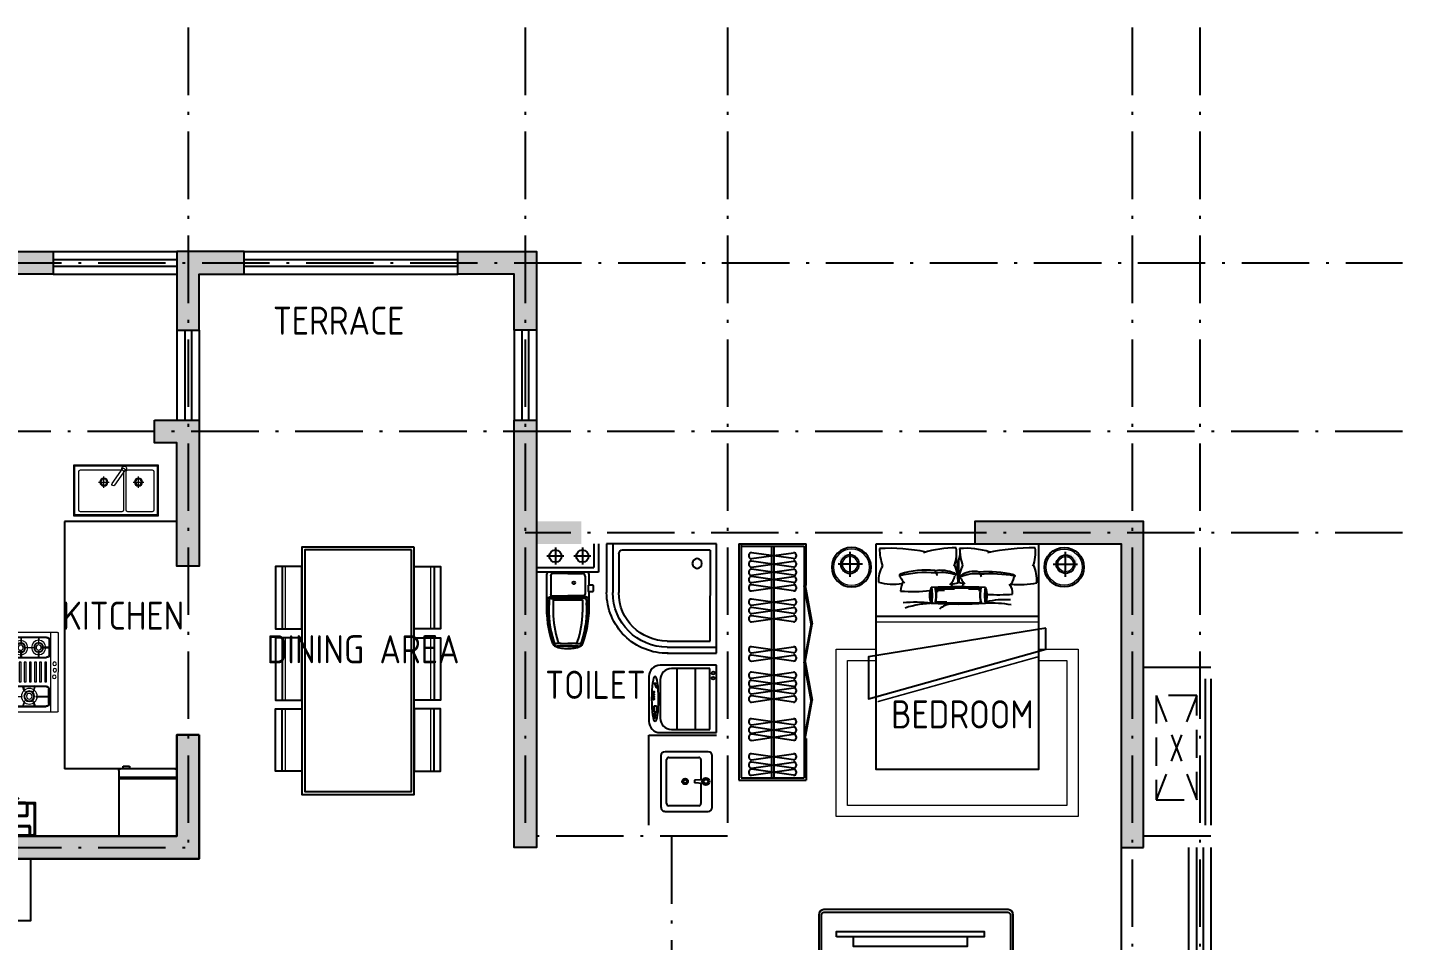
# Model space of a CAD drawing. Extents: x 94328 to 153134, y 57446 to 99026.
# Drawn here: x 123677 to 135909, y 81599 to 89719 of the extents above; entities that cross this region are included whole.
import ezdxf

# ---------------------------------------------------------------- set-up
doc = ezdxf.new("R2010")
doc.units = 0
doc.header["$LTSCALE"] = 1000
doc.header["$MEASUREMENT"] = 0
for name, pattern in [('ACAD_ISO04W100', [30.5, 24, -3, 0.5, -3]), ('ACAD_ISO10W100', [18.5, 12, -3, 0.5, -3]), ('CONTINOUS', [0]), ('DASH', [0.35, 0.25, -0.1]), ('HIDDEN', [0.375, 0.25, -0.125])]:
    doc.linetypes.add(name, pattern=pattern)
doc.layers.get('0').update_dxf_attribs({"linetype": 'CONTINUOUS'})
for name, color, linetype in [('4-LINE', 7, 'CONTINUOUS'), ('DOTE', 1, 'ACAD_ISO04W100'), ('PUB_TEXT', 7, 'CONTINUOUS'), ('WALL', 255, 'CONTINUOUS'), ('WINDOW', 85, 'CONTINUOUS'), ('剪力墙', 8, 'CONTINOUS'), ('家具', 44, 'CONTINUOUS'), ('栏杆', 42, 'CONTINUOUS'), ('铺地', 251, 'CONTINUOUS')]:
    doc.layers.add(name, color=color, linetype=linetype)
for name, color, linetype, lineweight in [('洁具', 8, 'CONTINUOUS', 9), ('移动家具', 41, 'CONTINUOUS', 9), ('配景图块－家具立面', 252, 'CONTINUOUS', 9), ('陈设', 31, 'CONTINUOUS', 5)]:
    doc.layers.add(name, color=color, linetype=linetype, lineweight=lineweight)
doc.styles.get("Standard").update_dxf_attribs({"font": 'GBENOR', "bigfont": 'GBCBIG'})

# ---------------------------------------------------------------- blocks, each defined once
blk = doc.blocks.new('$PLAN$00000400')
at = {"layer": '家具'}
for p, q in [((-517, 0), (0, 0)), ((-517, -584), (-517, 0)), ((0, 0), (0, -584)), ((-17, -600), (-500, -600)), ((-477, -600), (-477, -623)), ((-422, -623), (-422, -600)), ((-477, -623), (-422, -623))]:
    blk.add_line(p, q, dxfattribs=at)
at = {"layer": '家具', "color": 8}
for p, q in [((0, -511), (-517, -511)), ((0, -523), (-517, -523))]:
    blk.add_line(p, q, dxfattribs=at)
at = {"layer": '家具'}
for centre, start, end in [((-500, -584), 180, 270), ((-17, -584), 270, 0)]:
    blk.add_arc(centre, 16.7, start, end, dxfattribs=at)
blk = doc.blocks.new('A$C0BF24131')
at = {"layer": '家具', "color": 8}
for p, q in [((58, 2027, 0), (58, 1472, 0)), ((1409, 2027, 0), (1409, 1472, 0)), ((58, 1394, 0), (58, 839, 0)), ((1409, 1394, 0), (1409, 839, 0)), ((58, 206, 0), (58, 761, 0)), ((1409, 206, 0), (1409, 761, 0))]:
    blk.add_line(p, q, dxfattribs=at)
at = {"layer": '家具', "elevation": 0, "flags": 128}
blk.add_lwpolyline([(234, 2200), (1234, 2200), (1234, 0), (234, 0), (234, 2200)], dxfattribs=at)
blk.add_lwpolyline([(259, 2175), (1208, 2175), (1208, 25), (259, 25)], close=True, dxfattribs=at)
at = {"layer": '家具'}
for points in [[(234, 2027), (0, 2027), (0, 1472), (234, 1472)], [(1234, 2027), (1467, 2027), (1467, 1472), (1234, 1472)], [(234, 1394), (0, 1394), (0, 839), (234, 839)], [(1234, 1394), (1467, 1394), (1467, 839), (1234, 839)], [(234, 206), (0, 206), (0, 761), (234, 761)], [(1234, 206), (1467, 206), (1467, 761), (1234, 761)]]:
    blk.add_lwpolyline(points, close=True, dxfattribs=at)
at = {"layer": '家具', "color": 8, "const_width": 11.7, "elevation": 0}
for points in [[(88, 2027), (88, 1472)], [(1380, 2027), (1380, 1472)], [(88, 1394), (88, 839)], [(1380, 1394), (1380, 839)], [(88, 206), (88, 761)], [(1380, 206), (1380, 761)]]:
    blk.add_lwpolyline(points, dxfattribs=at)
blk = doc.blocks.new('sdfsdf')
at = {"layer": '移动家具'}
for p, q in [((16786, -29787), (16786, -29337)), ((16786, -29337), (17543, -29337)), ((17543, -29337), (17543, -29787)), ((17543, -29787), (16786, -29787))]:
    blk.add_line(p, q, dxfattribs=at)
at = {"layer": '移动家具', "color": 251}
for p, q in [((16796, -29777), (16796, -29347)), ((16796, -29347), (17533, -29347)), ((17533, -29347), (17533, -29777)), ((16827, -29394), (16827, -29737)), ((17059, -29379), (16842, -29379)), ((16964, -29539), (16964, -29439)), ((17074, -29737), (17074, -29394)), ((17101, -29361), (17080, -29376)), ((17080, -29376), (17176, -29514)), ((17097, -29394), (17097, -29737)), ((17198, -29499), (17101, -29361)), ((17481, -29379), (17112, -29379)), ((17272, -29539), (17272, -29439)), ((17496, -29737), (17496, -29394)), ((17012, -29488), (16916, -29488)), ((17321, -29488), (17225, -29488)), ((17533, -29777), (16796, -29777)), ((16842, -29752), (17059, -29752)), ((17112, -29752), (17481, -29752))]:
    blk.add_line(p, q, dxfattribs=at)
for centre, radius in [((16964, -29488), 36.1), ((16964, -29488), 27.1), ((17272, -29488), 36.1), ((17272, -29488), 27.1)]:
    blk.add_circle(centre, radius, dxfattribs=at)
for centre, radius, start, end in [((17091, -29368), 21.7, 342.6068, 267.3353), ((16842, -29394), 15, 90, 180), ((17059, -29394), 15, 0, 90), ((17112, -29394), 15, 90, 180), ((17481, -29394), 15, 0, 90), ((17187, -29507), 13.3, 214.971, 34.971), ((16842, -29737), 15, 180, 270), ((17059, -29737), 15, 270, 0), ((17112, -29737), 15, 180, 270), ((17481, -29737), 15, 270, 0)]:
    blk.add_arc(centre, radius, start, end, dxfattribs=at)
blk = doc.blocks.new('A$C1BE601A8')
at = {"layer": '移动家具'}
blk.add_blockref('sdfsdf', (-16786, 29787), dxfattribs=at)
blk = doc.blocks.new('ddfdf')
at = {"layer": '移动家具'}
for p, q in [((15801, -30110), (15801, -30822)), ((16261, -30111), (15801, -30110)), ((16271, -30121), (16271, -30812)), ((15801, -30822), (16261, -30822))]:
    blk.add_line(p, q, dxfattribs=at)
at = {"layer": '移动家具', "color": 251}
for p, q in [((15826, -30314), (15826, -30189)), ((15834, -30314), (15834, -30189)), ((15856, -30159), (16163, -30159)), ((15856, -30167), (16163, -30167)), ((15952, -30159), (15957, -30157)), ((15968, -30208), (15952, -30159)), ((15957, -30157), (15973, -30206)), ((15973, -30206), (15968, -30208)), ((16062, -30157), (16046, -30206)), ((16046, -30206), (16051, -30208)), ((16051, -30208), (16067, -30159)), ((16067, -30159), (16062, -30157)), ((16185, -30189), (16185, -30315)), ((16193, -30189), (16193, -30315)), ((16201, -30822), (16202, -30111)), ((15829, -30248), (15829, -30252)), ((15947, -30248), (15829, -30248)), ((15829, -30252), (15947, -30252)), ((16163, -30337), (15856, -30336)), ((15947, -30252), (15947, -30248)), ((15968, -30295), (15952, -30344)), ((15957, -30346), (15973, -30297)), ((15973, -30297), (15968, -30295)), ((16046, -30297), (16051, -30295)), ((16062, -30346), (16046, -30297)), ((16051, -30295), (16067, -30344)), ((16072, -30252), (16072, -30248)), ((16072, -30248), (16190, -30248)), ((16190, -30253), (16072, -30252)), ((16190, -30248), (16190, -30253)), ((15832, -30556), (15832, -30379)), ((15832, -30379), (15849, -30379)), ((15849, -30379), (15849, -30556)), ((16163, -30345), (15856, -30344)), ((15878, -30556), (15878, -30380)), ((15878, -30380), (15894, -30380)), ((15894, -30380), (15894, -30556)), ((15923, -30556), (15923, -30380)), ((15923, -30380), (15940, -30380)), ((15940, -30380), (15940, -30556)), ((15952, -30344), (15957, -30346)), ((15968, -30556), (15968, -30380)), ((15968, -30380), (15985, -30380)), ((15985, -30380), (15985, -30556)), ((16014, -30556), (16014, -30380)), ((16014, -30380), (16030, -30380)), ((16030, -30380), (16030, -30556)), ((16059, -30556), (16059, -30380)), ((16059, -30380), (16076, -30380)), ((16067, -30344), (16062, -30346)), ((16076, -30380), (16076, -30556)), ((16104, -30556), (16104, -30380)), ((16104, -30380), (16121, -30380)), ((16121, -30380), (16121, -30556)), ((16150, -30556), (16150, -30380)), ((16150, -30380), (16166, -30380)), ((16166, -30380), (16166, -30556)), ((15849, -30556), (15832, -30556)), ((15894, -30556), (15878, -30556)), ((15940, -30556), (15923, -30556)), ((15985, -30556), (15968, -30556)), ((16030, -30556), (16014, -30556)), ((16076, -30556), (16059, -30556)), ((16121, -30556), (16104, -30556)), ((16166, -30556), (16150, -30556)), ((15829, -30682), (15829, -30686)), ((15904, -30682), (15829, -30682)), ((15829, -30686), (15904, -30686)), ((15831, -30750), (15831, -30624)), ((15839, -30750), (15839, -30624)), ((15861, -30594), (16167, -30595)), ((15861, -30602), (16167, -30603)), ((15904, -30686), (15904, -30682)), ((15937, -30595), (15937, -30654)), ((15942, -30595), (15937, -30595)), ((15937, -30654), (15942, -30654)), ((15942, -30654), (15942, -30595)), ((15968, -30684), (15968, -30688)), ((16063, -30684), (15968, -30684)), ((15968, -30688), (16063, -30688)), ((16063, -30688), (16063, -30684)), ((16095, -30595), (16095, -30654)), ((16099, -30595), (16095, -30595)), ((16095, -30654), (16099, -30654)), ((16099, -30654), (16099, -30595)), ((16126, -30690), (16126, -30685)), ((16126, -30685), (16199, -30685)), ((16199, -30690), (16126, -30690)), ((16189, -30625), (16189, -30750)), ((16197, -30625), (16197, -30750)), ((16199, -30685), (16199, -30690)), ((16167, -30772), (15861, -30772)), ((16167, -30780), (15861, -30780)), ((15937, -30780), (15937, -30720)), ((15937, -30720), (15942, -30720)), ((15942, -30780), (15937, -30780)), ((15942, -30720), (15942, -30780)), ((16095, -30780), (16095, -30720)), ((16095, -30720), (16099, -30720)), ((16099, -30780), (16095, -30780)), ((16099, -30720), (16099, -30780))]:
    blk.add_line(p, q, dxfattribs=at)
for centre, radius in [((16013, -30253), 70.1), ((16013, -30253), 47.3), ((16013, -30253), 41.8), ((16013, -30253), 25.3), ((16235, -30426), 16.2), ((16238, -30542), 16.2), ((16240, -30485), 16.2), ((15936, -30685), 63.7), ((15936, -30685), 43), ((15936, -30685), 38), ((15936, -30685), 23), ((16096, -30687), 63.7), ((16096, -30687), 43), ((16096, -30687), 38), ((16096, -30687), 23)]:
    blk.add_circle(centre, radius, dxfattribs=at)
for centre, radius, start, end in [((15856, -30189), 30, 89.961, 179.961), ((15856, -30189), 22, 89.961, 179.961), ((16163, -30189), 30, 359.961, 89.961), ((16163, -30189), 22, 359.961, 89.961), ((15856, -30314), 30, 179.961, 269.961), ((15856, -30314), 22, 179.961, 269.961), ((16163, -30315), 30, 269.961, 359.961), ((16163, -30315), 22, 269.961, 359.961), ((15861, -30624), 30, 89.961, 179.961), ((15861, -30624), 22, 89.961, 179.961), ((16167, -30625), 30, 359.961, 89.961), ((16167, -30625), 22, 359.961, 89.961), ((15861, -30750), 30, 179.961, 269.961), ((15861, -30750), 22, 179.961, 269.961), ((16167, -30750), 30, 269.961, 359.961), ((16167, -30750), 22, 269.961, 359.961)]:
    blk.add_arc(centre, radius, start, end, dxfattribs=at)
at = {"layer": '移动家具'}
for centre, start, end in [((16261, -30121), 0, 89.961), ((16261, -30812), 269.961, 0)]:
    blk.add_arc(centre, 10, start, end, dxfattribs=at)
blk = doc.blocks.new('dfdsf')
at = {"layer": '家具'}
for p, q in [((-6119, -27345), (-6119, -27726)), ((-5626, -27307), (-6081, -27307)), ((-5588, -27726), (-5588, -27345)), ((-6081, -27765), (-5626, -27765))]:
    blk.add_line(p, q, dxfattribs=at)
at = {"layer": '家具', "color": 8}
for p, q in [((-5872, -27364), (-5886, -27364)), ((-5867, -27351), (-5876, -27341)), ((-5867, -27377), (-5876, -27387)), ((-5870, -27392), (-5866, -27466)), ((-5854, -27345), (-5854, -27332)), ((-5854, -27383), (-5854, -27396)), ((-5837, -27392), (-5841, -27466)), ((-5831, -27341), (-5840, -27350)), ((-5831, -27387), (-5840, -27377)), ((-5835, -27364), (-5821, -27364)), ((-6068, -27695), (-6068, -27428)), ((-6049, -27409), (-5869, -27409)), ((-5866, -27466), (-5841, -27466)), ((-5838, -27409), (-5658, -27409)), ((-5639, -27428), (-5639, -27695)), ((-5658, -27714), (-6049, -27714))]:
    blk.add_line(p, q, dxfattribs=at)
for centre, radius in [((-5854, -27364), 32.3), ((-5854, -27364), 18.8), ((-5855, -27549), 25.4), ((-5855, -27549), 16)]:
    blk.add_circle(centre, radius, dxfattribs=at)
at = {"layer": '家具'}
for centre, start, end in [((-6081, -27345), 90, 180), ((-5626, -27345), 0, 90), ((-6081, -27726), 180, 270), ((-5626, -27726), 270, 0)]:
    blk.add_arc(centre, 38.1, start, end, dxfattribs=at)
at = {"layer": '家具', "color": 8}
for centre, start, end in [((-6049, -27428), 90, 180), ((-5658, -27428), 0, 90), ((-6049, -27695), 180, 270), ((-5658, -27695), 270, 0)]:
    blk.add_arc(centre, 19.1, start, end, dxfattribs=at)
blk = doc.blocks.new('PWII24')
blk.add_hatch(color=256).paths.add_polyline_path([(146, -39), (170, -15), (194, -39)])
for p, q in [((10, 20), (10, 280)), ((20, 290), (320, 290)), ((45, 214), (45, 290)), ((55, 224), (55, 290)), ((285, 224), (285, 290)), ((295, 214), (295, 290)), ((330, 280), (330, 20)), ((285, 204), (55, 204)), ((275, 214), (65, 214)), ((10, 20), (10, 35)), ((65, 111), (65, 10)), ((265, 121), (75, 121)), ((75, 101), (75, 10)), ((255, 111), (85, 111)), ((85, 10), (85, 0)), ((255, 10), (255, 0)), ((320, 10), (255, 10)), ((265, 101), (265, 10)), ((275, 111), (275, 10))]:
    blk.add_line(p, q)
at = {"linetype": 'DASH'}
for p, q in [((0, 0), (0, 35)), ((85, 0), (255, 0))]:
    blk.add_line(p, q, dxfattribs=at)
for points in [[(0, 0), (0, 300), (340, 300), (340, 0)], [(85, 0), (0, 0), (0, 35)], [(85, 10), (20, 10)], [(340, 0), (255, 0)]]:
    blk.add_lwpolyline(points)
blk.add_lwpolyline([(255, 10), (85, 10)], dxfattribs=at)
blk.add_lwpolyline([(146, -39), (170, -15), (194, -39)], close=True)
for centre, start, end in [((20, 280), 90, 180), ((320, 280), 0, 90), ((55, 214), 180, 270), ((65, 224), 180, 270), ((275, 224), 270, 0), ((285, 214), 270, 0), ((20, 20), 180, 270), ((75, 111), 90, 180), ((85, 101), 90, 180), ((255, 101), 360, 90), ((265, 111), 360, 90), ((320, 20), 270, 0)]:
    blk.add_arc(centre, 10, start, end)
blk = doc.blocks.new('bed-03')
at = {"layer": '家具'}
h = blk.add_hatch(dxfattribs=at)
h.set_pattern_fill('DOTS', color=8, scale=157.35808, style=0)
h.set_pattern_definition([(360, (4699.224, 22464.162), (4.91744, 9.83488), [0, -9.83488])])
h.paths.add_polyline_path([(193, 1512, -0.023158), (198, 1538, 0.017447), (-183, 1538, -0.030336), (-177, 1500, -0.109684)])
h.paths.add_polyline_path([(-178, 1428, -0.021039), (-183, 1402, 0.024893), (201, 1402, -0.013485), (197, 1417, -0.065247)])
at = {"layer": '家具', "linetype": 'Continuous'}
blk.add_line((-686, 1295), (686, 1295), dxfattribs=at)
for points in [[(-686, 1905), (686, 1905), (686, 0), (-686, 0)], [(749, 1194), (-749, 952), (-749, 597), (749, 1016)]]:
    blk.add_lwpolyline(points, close=True, dxfattribs=at)
at = {"layer": '家具', "linetype": 'Continuous', "const_width": 12.7}
for points in [[(-686, 1245), (686, 1245)], [(686, 952), (-673, 572)]]:
    blk.add_lwpolyline(points, dxfattribs=at)
at = {"layer": '家具'}
for centre, radius, start, end in [((-578, 291), 1577, 78.5156, 92.9188), ((-128, 1882), 530, 181.6825, 197.8912), ((-20, 992), 879, 89.2675, 107.4919), ((-519, 1679), 523, 21.5018, 21.5201), ((-291, 1827), 286, 337.2889, 8.8361), ((72, 1197), 671, 72.3651, 94.4568), ((550, 1882), 530, 181.6825, 197.8912), ((642, 21), 1850, 89.478, 102.0362), ((376, 1827), 286, 337.2889, 8.8361), ((-519, 1679), 523, 356.0004, 12.1973), ((389, 1722), 379, 164.5703, 191.4452), ((-433, 1598), 233, 148.8581, 184.0582), ((-261, 727), 936, 85.1839, 104.0659), ((-269, 1008), 676, 83.2076, 108.3828), ((-145, 1376), 306, 66.5683, 98.3603), ((-213, 1659), 31.4, 2.7829, 33.2561), ((-131, 1271), 392, 72.5524, 97.4008), ((-193, 1640), 22.8, 354.4356, 61.5699), ((-128, 1649), 108, 307.6078, 352.448), ((-317, 1592), 324, 357.369, 24.7777), ((245, 1598), 233, 148.8581, 184.0582), ((148, 1363), 289, 81.3722, 115.4497), ((142, 1474), 198, 77.5527, 124.2605), ((262, 741), 929, 76.6167, 94.8117), ((160, 1647), 31.4, 2.7829, 33.2561), ((280, 459), 1193, 80.0193, 94.2479), ((181, 1629), 22.8, 354.4356, 61.5699), ((350, 1592), 324, 357.369, 24.7777), ((-535, 2096), 531, 255.7481, 277.4284), ((-286, 1732), 223, 209.7436, 223.8649), ((-210, 1488), 269, 157.3548, 175.9945), ((-382, 2845), 1342, 265.8786, 276.547), ((-81, 1470), 154, 154.4631, 205.5422), ((10, -3914), 5456, 87.5887, 92.4113), ((-614, 1470), 400, 350.4535, 9.5517), ((-493, 1470), 318, 347.5472, 12.5216), ((-202, 1492), 170, 16.7376, 28.0911), ((-134, 2173), 612, 277.9195, 283.3198), ((143, 2096), 531, 255.7481, 259.991), ((226, 1721), 223, 209.7436, 223.8649), ((302, 1477), 269, 157.3548, 166.0422), ((476, 1476), 285, 167.2311, 195.1765), ((686, 1470), 451, 171.5378, 188.423), ((92, 1470), 162, 335.8355, 24.1253), ((373, 1638), 108, 307.6078, 352.448), ((298, 1481), 170, 359.9316, 28.0911), ((533, 2173), 612, 262.5954, 283.3198), ((-357, 205), 1207, 83.4434, 94.8204), ((-172, 491), 913, 91.596, 107.1373), ((10, 5250), 3853, 266.5849, 273.4151), ((-29, 1207), 192, 95.5759, 129.5349), ((283, 412), 993, 79.9799, 92.5011), ((395, 834), 600, 84.8223, 104.6438), ((341, 3294), 1818, 267.2336, 274.0016)]:
    blk.add_arc(centre, radius, start, end, dxfattribs=at)
at = {"layer": '家具', "color": 8}
for centre, radius, start, end in [((-614, 1470), 404, 350.4535, 9.5517), ((-493, 1470), 314, 347.5472, 12.5216), ((476, 1476), 282, 167.2311, 195.1765), ((686, 1470), 455, 171.5378, 188.423)]:
    blk.add_arc(centre, radius, start, end, dxfattribs=at)
at = {"layer": '家具'}
for points in [[(-482, 1649), (-489, 1638), (-486, 1630), (-479, 1621)], [(-23, 1657), (-14, 1651), (-16, 1641), (-21, 1635)], [(30, 1638), (23, 1627), (26, 1619), (33, 1610)], [(477, 1646), (486, 1639), (485, 1630), (480, 1624)]]:
    blk.add_spline(points, degree=3, dxfattribs=at)
blk = doc.blocks.new('nighttable-03')
at = {"layer": '家具'}
for p, q in [((-189, 0), (189, 0)), ((0, -193), (0, 193))]:
    blk.add_line(p, q, dxfattribs=at)
for centre, radius in [((-19, -47), 305), ((4, 0), 142)]:
    blk.add_circle(centre, radius, dxfattribs=at)
at = {"layer": '陈设', "color": 8}
for p, q in [((-57, 103), (-57, 103)), ((-49, 119), (-49, 119)), ((-33, 119), (-33, 119)), ((-25, 135), (-25, 135)), ((-17, 119), (-17, 119)), ((-9, 135), (-9, 135)), ((-1, 151), (-1, 151)), ((-1, 119), (-1, 119)), ((7, 135), (7, 135)), ((15, 151), (15, 151)), ((15, 119), (15, 119)), ((23, 135), (23, 135)), ((31, 151), (31, 151)), ((31, 119), (31, 119)), ((39, 135), (39, 135)), ((47, 151), (47, 151)), ((47, 119), (47, 119)), ((55, 135), (55, 135)), ((62, 151), (62, 151)), ((62, 119), (62, 119)), ((70, 135), (70, 135)), ((70, 103), (70, 103)), ((78, 151), (78, 151)), ((78, 119), (78, 119)), ((86, 135), (86, 135)), ((86, 103), (86, 103)), ((94, 151), (94, 151)), ((94, 119), (94, 119)), ((94, 87), (94, 87)), ((102, 135), (102, 135)), ((102, 103), (102, 103)), ((102, 71), (102, 71)), ((110, 119), (110, 119)), ((110, 87), (110, 87)), ((110, 56), (110, 56)), ((118, 135), (118, 135)), ((118, 103), (118, 103)), ((118, 71), (118, 71)), ((118, 40), (118, 40)), ((126, 119), (126, 119)), ((126, 87), (126, 87)), ((126, 56), (126, 56)), ((126, 24), (126, 24)), ((134, 103), (134, 103)), ((134, 71), (134, 71)), ((134, 40), (134, 40)), ((134, 8), (134, 8)), ((142, 87), (142, 87)), ((142, 56), (142, 56)), ((142, 24), (142, 24)), ((150, 103), (150, 103)), ((150, 71), (150, 71)), ((150, 40), (150, 40)), ((150, 8), (150, 8)), ((158, 87), (158, 87)), ((158, 56), (158, 56)), ((158, 24), (158, 24)), ((166, 71), (166, 71)), ((166, 40), (166, 40)), ((166, 8), (166, 8)), ((174, 56), (174, 56)), ((174, 24), (174, 24)), ((62, -103), (62, -103)), ((86, -87), (86, -87)), ((102, -87), (102, -87)), ((110, -71), (110, -71)), ((118, -56), (118, -56)), ((126, -8), (126, -8)), ((126, -40), (126, -40)), ((126, -71), (126, -71)), ((134, -24), (134, -24)), ((134, -56), (134, -56)), ((142, -8), (142, -8)), ((142, -40), (142, -40)), ((150, -24), (150, -24)), ((150, -56), (150, -56)), ((158, -8), (158, -8)), ((158, -40), (158, -40)), ((166, -24), (166, -24)), ((174, -8), (174, -8))]:
    blk.add_line(p, q, dxfattribs=at)
for centre, radius in [((-19, -47), 279), ((4, 0), 117)]:
    blk.add_circle(centre, radius, dxfattribs=at)
blk = doc.blocks.new('A$C1D226055')
at = {"layer": '家具'}
blk.add_lwpolyline([(424, 1730, -0.395939), (474, 1686), (474, 44, -0.395939), (424, 0), (74, 0, -0.395939), (25, 44), (25, 1686, -0.395939), (74, 1730)], format="xyb", close=True, dxfattribs=at)
at = {"layer": '家具', "color": 8}
for points in [[(50, 1686), (50, 44)], [(426, 1705), (72, 1705)], [(449, 44), (449, 1686)], [(72, 25), (426, 25)]]:
    blk.add_lwpolyline(points, dxfattribs=at)
at = {"layer": '家具'}
for points in [[(270, 1572), (222, 1572), (222, 258), (270, 258)], [(270, 1424), (353, 1424), (353, 406), (270, 406)]]:
    blk.add_lwpolyline(points, close=True, dxfattribs=at)
at = {"layer": '家具', "color": 8}
for centre, start, end in [((73, 1682), 91.1893, 175.2129), ((425, 1682), 4.7871, 88.8107), ((73, 49), 184.7871, 268.8107), ((425, 49), 271.1893, 355.2129)]:
    blk.add_arc(centre, 23.6, start, end, dxfattribs=at)
blk = doc.blocks.new('jlq4')
at = {"layer": '剪力墙'}
for points in [[(122555, 87726), (123905, 87726), (123905, 87526), (123405, 87526), (123405, 86026), (123205, 86026), (123205, 87526), (122555, 87526)], [(127505, 87726), (128205, 87726), (128205, 87026), (128005, 87026), (128005, 87526), (127505, 87526)], [(124805, 86226), (125205, 86226), (125205, 86026), (125205, 86026), (125205, 84927), (125005, 84927), (125005, 86026), (124805, 86026)], [(124805, 86226), (125205, 86226), (125205, 86026), (125205, 86026), (125205, 84927), (125005, 84927), (125005, 86026), (124805, 86026)], [(128005, 86226), (128205, 86226), (128205, 82426), (128005, 82426)], [(133605, 82426), (133605, 85326), (132105, 85326), (132105, 85126), (133405, 85126), (133405, 82426), (133605, 82426)], [(125205, 83427), (125205, 82326), (120505, 82326), (120505, 82526), (123205, 82526), (123205, 83326), (123405, 83326), (123405, 82526), (125005, 82526), (125005, 83427)], [(125205, 83427), (125005, 83427), (125005, 82526), (123405, 82526), (123405, 82326), (125205, 82326)]]:
    blk.add_lwpolyline(points, close=True, dxfattribs=at)
blk.add_lwpolyline([(125205, 87026), (125205, 87526), (125605, 87526), (125605, 87726), (125005, 87726), (125005, 87026), (125205, 87026)], dxfattribs=at)
blk.add_lwpolyline([(125205, 87026), (125205, 87526), (125605, 87526), (125605, 87726), (125005, 87726), (125005, 87026), (125205, 87026)], dxfattribs=at)
for points in [[(122555, 87726), (123905, 87726), (122555, 87526), (123905, 87526)], [(125605, 87726), (125005, 87726), (125605, 87526), (125205, 87526)], [(125205, 87026), (125205, 87526), (125005, 87026), (125005, 87726)], [(128205, 87726), (127505, 87726), (128005, 87526), (127505, 87526)], [(128205, 87726), (128205, 87026), (128005, 87526), (128005, 87026)], [(124805, 86226), (125205, 86226), (124805, 86026), (125005, 86026)], [(125205, 86226), (125205, 84927), (125005, 86026), (125005, 84927)], [(128205, 86226), (128205, 82426), (128005, 86226), (128005, 82426)], [(128605, 85326), (128205, 85326), (128605, 85126), (128205, 85126)], [(133605, 85326), (132105, 85326), (133405, 85126), (132105, 85126)], [(133605, 85326), (133605, 82426), (133405, 85126), (133405, 82426)], [(125005, 83427), (125005, 82526), (125205, 83427), (125205, 82326)], [(125005, 82526), (123405, 82526), (125205, 82326), (123405, 82326)]]:
    blk.add_solid(points, dxfattribs=at)
blk = doc.blocks.new('A$C06323CE0')
at = {"layer": '家具', "linetype": 'ByBlock'}
for p, q in [((-477, 112), (495, 112)), ((-477, -325), (-477, 112)), ((495, 112), (495, -864)), ((495, -864), (62, -864))]:
    blk.add_line(p, q, dxfattribs=at)
at = {"layer": '家具', "color": 8, "linetype": 'ByBlock'}
for p, q in [((-423, -325), (-423, 112)), ((-369, 58), (441, 59)), ((-369, -325), (-369, 58)), ((441, 58), (441, -724)), ((409, -756), (62, -756)), ((495, -810), (62, -810))]:
    blk.add_line(p, q, dxfattribs=at)
blk.add_circle((321, -59), 43.1, dxfattribs=at)
at = {"layer": '家具', "linetype": 'ByBlock'}
blk.add_arc((62, -324), 540, 179.1936, 269.9859, dxfattribs=at)
at = {"layer": '家具', "color": 8, "linetype": 'ByBlock'}
for centre, radius, start, end in [((62, -325), 485, 180, 270), ((62, -325), 431, 180, 270), ((409, -724), 32.4, 270, 0.0401)]:
    blk.add_arc(centre, radius, start, end, dxfattribs=at)
blk = doc.blocks.new('xyj')
at = {"color": 4}
for p, q in [((124918, 170695), (124918, 170195)), ((125518, 170695), (124918, 170695)), ((125518, 170195), (125518, 170695)), ((125490, 170637), (124948, 170637)), ((124948, 170637), (124948, 170295)), ((125490, 170295), (125490, 170637)), ((124948, 170505), (125490, 170505)), ((124948, 170343), (125490, 170343)), ((125048, 170195), (125390, 170195)), ((125280, 170161), (125337, 170161)), ((125280, 170143), (125280, 170161)), ((125337, 170161), (125337, 170143)), ((125018, 170095), (125418, 170095)), ((125337, 170143), (125280, 170143))]:
    blk.add_line(p, q, dxfattribs=at)
for centre, radius in [((124988, 170667), 13), ((125034, 170667), 13), ((125084, 170149), 6.67), ((125102, 170157), 4.67), ((125116, 170163), 3.33), ((125359, 170145), 10), ((125158, 170137), 6), ((125179, 170137), 6), ((125200, 170137), 6), ((125220, 170137), 6), ((125383, 170147), 7.33)]:
    blk.add_circle(centre, radius, dxfattribs=at)
for centre, start, end in [((125048, 170295), 180, 270), ((125390, 170295), 270, 0), ((125018, 170195), 180, 270), ((125418, 170195), 270, 0)]:
    blk.add_arc(centre, 100, start, end, dxfattribs=at)
blk.add_ellipse((125219, 170150), major_axis=(202, 0), ratio=0.137115, dxfattribs=at)
blk = doc.blocks.new('A$C37A63D83')
at = {"layer": '家具', "color": 8}
for p, q in [((152, 636), (128, 636)), ((136, 660), (323, 660)), ((229, 660), (136, 660)), ((162, 636), (152, 636)), ((162, 636), (229, 636)), ((297, 636), (229, 636)), ((297, 636), (307, 636)), ((307, 636), (331, 636)), ((49, 230), (49, 316)), ((54, 279), (54, 280)), ((63, 275), (58, 275)), ((63, 253), (63, 275)), ((99, 250), (99, 356)), ((229, 247), (103, 247)), ((111, 247), (229, 247)), ((229, 247), (356, 247)), ((348, 247), (229, 247)), ((360, 250), (360, 356)), ((396, 253), (396, 275)), ((396, 275), (400, 275)), ((409, 230), (409, 316)), ((42, 172), (40, 172)), ((49, 230), (229, 230)), ((49, 230), (91, 212)), ((49, 125), (49, 165)), ((76, 36), (76, 198)), ((81, 235), (229, 235)), ((91, 212), (229, 212)), ((99, 221), (229, 221)), ((378, 235), (229, 235)), ((409, 230), (229, 230)), ((360, 221), (229, 221)), ((368, 212), (229, 212)), ((409, 230), (368, 212)), ((382, 36), (382, 198)), ((42, 118), (40, 118)), ((229, 14), (99, 14)), ((229, 14), (360, 14))]:
    blk.add_line(p, q, dxfattribs=at)
at = {"layer": '家具'}
blk.add_line((405, 279), (405, 280), dxfattribs=at)
at = {"layer": '家具', "elevation": 0}
blk.add_lwpolyline([(40, 118), (40, 50), (40, 23, 0.414214), (63, 0), (396, 0, 0.414247), (418, 23), (418, 50), (418, 275, 0.096754), (365, 635, 0.122728), (342, 660, 0.112706), (229, 680, 0.112706), (117, 660, 0.110329), (95, 636, 0.096897), (40, 275), (40, 172), (7, 172, 0.414214), (0, 165), (0, 125, 0.414214), (7, 118), (40, 118)], format="xyb", dxfattribs=at)
at = {"layer": '家具', "color": 8}
blk.add_circle((176, 95), 11.4, dxfattribs=at)
for centre, radius, start, end in [((824, 353), 776, 158.6599, 172.4763), ((942, 340), 881, 161.7059, 184.2897), ((933, 353), 834, 161.5027, 179.8181), ((113, 630), 13.5, 134.9543, 158.6599), ((347, 396), 344, 131.9223, 134.9543), ((130, 611), 25.3, 94.6124, 166.2529), ((138, 626), 34, 87.4207, 128.0687), ((159, 612), 18, 109.1813, 161.5027), ((214, 386), 250, 86.5925, 104.1516), ((245, 386), 250, 75.8484, 93.4075), ((300, 612), 18, 18.4973, 70.8187), ((-474, 353), 834, 0.1819, 18.4973), ((321, 626), 34, 51.9313, 92.5793), ((329, 611), 25.3, 13.7471, 85.3876), ((112, 396), 344, 45.0457, 48.0777), ((-483, 340), 881, 355.7103, 18.2941), ((-365, 353), 776, 7.5237, 21.3401), ((545, 367), 499, 169.8851, 189.9823), ((-86, 367), 499, 350.0177, 10.1149), ((58, 279), 4.5, 180, 270), ((81, 253), 18, 180, 270), ((103, 250), 3.6, 180, 270), ((356, 250), 3.6, 270, 0), ((378, 253), 18, 270, 0), ((400, 279), 4.5, 270, 0), ((42, 165), 7.2, 0, 90), ((42, 125), 7.2, 270, 0), ((99, 198), 22.5, 90, 180), ((360, 198), 22.5, 0, 90), ((99, 36), 22.5, 180, 270), ((360, 36), 22.5, 270, 0)]:
    blk.add_arc(centre, radius, start, end, dxfattribs=at)
at = {"layer": '家具'}
for centre, start, end in [((107, 630), 147.2649, 160.4629), ((346, 630), 21.3401, 45.0457)]:
    blk.add_arc(centre, 13.5, start, end, dxfattribs=at)

msp = doc.modelspace()

# ---------------------------------------------------------------- linework, layer by layer
at = {"layer": '4-LINE', "color": 8, "linetype": 'HIDDEN'}
for p, q in [((134078, 83778), (133718, 82849)), ((133718, 83778, 0), (134078, 82849, 0))]:
    msp.add_line(p, q, dxfattribs=at)
at = {"layer": '4-LINE', "color": 8, "linetype": 'HIDDEN', "elevation": 0}
msp.add_lwpolyline([(133718, 82849), (134078, 82849), (134078, 83778), (133718, 83778)], close=True, dxfattribs=at)
at = {"layer": 'DOTE', "linetype": 'ACAD_ISO10W100', "ltscale": 0.05}
for p, q in [((125105, 89719), (125105, 82426)), ((128105, 89719), (128105, 82526)), ((129905, 89719), (129905, 82526)), ((133505, 89719), (133505, 81326)), ((134105, 89719), (134105, 81326)), ((120605, 87626), (135909, 87626)), ((135909, 86126), (123305, 86126)), ((135909, 85226), (128105, 85226)), ((134205, 84026), (133505, 84026)), ((129905, 82526), (128105, 82526)), ((129405, 82526), (129405, 79226)), ((134205, 82526), (133505, 82526)), ((120605, 82426), (125105, 82426))]:
    msp.add_line(p, q, dxfattribs=at)
at = {"layer": 'WALL'}
for points in [[(125205, 87526), (125605, 87526), (125605, 87726), (125005, 87726), (125005, 87526), (125005, 87026), (125205, 87026), (125205, 87526)], [(128205, 87026), (128005, 87026), (128005, 87526), (127505, 87526), (127505, 87726), (128205, 87726), (128205, 87026)]]:
    msp.add_lwpolyline(points, dxfattribs=at)
at = {"layer": 'WINDOW'}
for p, q in [((134005, 82426), (134005, 80926)), ((134075, 82426), (134075, 80856)), ((134135, 82426), (134135, 80796)), ((134205, 82426), (134205, 80726))]:
    msp.add_line(p, q, dxfattribs=at)
for points in [[(134155, 83926), (134155, 82626)], [(134205, 83926), (134205, 82626)], [(133405, 82426), (133405, 81426), (132105, 81426)]]:
    msp.add_lwpolyline(points, dxfattribs=at)
at = {"layer": '家具'}
for p, q in [((125005, 85326), (124005, 85326)), ((124005, 85326), (124005, 83126)), ((128448, 85018), (128298, 85018)), ((128373, 85093), (128373, 84943)), ((128688, 85018), (128538, 85018)), ((128613, 85093), (128613, 84943)), ((128755, 85126), (128755, 84876)), ((130005, 85126), (130005, 83026)), ((130005, 85126), (130605, 85126)), ((130025, 85126), (130025, 83046)), ((130025, 85106), (130585, 85106)), ((130585, 85106), (130585, 83046)), ((130605, 84756), (130605, 85126)), ((128755, 84876), (128205, 84876)), ((130605, 84756), (130585, 84756)), ((129205, 82626), (129205, 83426)), ((129205, 83426), (129805, 83426)), ((129205, 82626), (129205, 83426)), ((129205, 83426), (129805, 83426)), ((130585, 83396), (130605, 83396)), ((130605, 83396), (130605, 83026)), ((125005, 83126), (124005, 83126)), ((130005, 83026), (130605, 83026)), ((130025, 83046), (130585, 83046))]:
    msp.add_line(p, q, dxfattribs=at)
at = {"layer": '家具', "color": 251}
for p in [(128715, 85126), (128205, 84916)]:
    msp.add_line(p, (128715, 84916), dxfattribs=at)
at = {"layer": '家具', "color": 8}
for p, q in [((130095, 85029), (130095, 85014)), ((130492, 84995), (130118, 85048)), ((130118, 84995), (130492, 85048)), ((130295, 85106), (130295, 83046)), ((130315, 85106), (130315, 83046)), ((130515, 85029), (130515, 85014)), ((130095, 84954), (130095, 84940)), ((130492, 84920), (130118, 84974)), ((130118, 84920), (130492, 84974)), ((130492, 84847), (130118, 84901)), ((130118, 84847), (130492, 84901)), ((130515, 84954), (130515, 84940)), ((130095, 84881), (130095, 84866)), ((130095, 84816), (130095, 84802)), ((130492, 84782), (130118, 84836)), ((130118, 84782), (130492, 84836)), ((130515, 84881), (130515, 84866)), ((130515, 84816), (130515, 84802)), ((130095, 84743), (130095, 84728)), ((130492, 84709), (130118, 84763)), ((130118, 84709), (130492, 84763)), ((130515, 84743), (130515, 84728)), ((130095, 84616), (130095, 84601)), ((130095, 84541), (130095, 84527)), ((130492, 84582), (130118, 84636)), ((130118, 84582), (130492, 84636)), ((130492, 84507), (130118, 84561)), ((130118, 84507), (130492, 84561)), ((130515, 84616), (130515, 84601)), ((130515, 84541), (130515, 84527)), ((130095, 84468), (130095, 84453)), ((130492, 84434), (130118, 84488)), ((130118, 84434), (130492, 84488)), ((130515, 84468), (130515, 84453)), ((130095, 84192), (130095, 84178)), ((130492, 84158), (130118, 84212)), ((130118, 84158), (130492, 84212)), ((130515, 84192), (130515, 84178)), ((130095, 84118), (130095, 84104)), ((130492, 84084), (130118, 84138)), ((130118, 84084), (130492, 84138)), ((130515, 84118), (130515, 84104)), ((130095, 83965), (130095, 83951)), ((130492, 83931), (130118, 83985)), ((130118, 83931), (130492, 83985)), ((130515, 83965), (130515, 83951)), ((130095, 83892), (130095, 83877)), ((130095, 83827), (130095, 83813)), ((130492, 83858), (130118, 83912)), ((130118, 83858), (130492, 83912)), ((130492, 83793), (130118, 83847)), ((130118, 83793), (130492, 83847)), ((130515, 83892), (130515, 83877)), ((130515, 83827), (130515, 83813)), ((130095, 83754), (130095, 83739)), ((130492, 83720), (130118, 83774)), ((130118, 83720), (130492, 83774)), ((130515, 83754), (130515, 83739)), ((130095, 83551), (130095, 83537)), ((130492, 83517), (130118, 83571)), ((130118, 83517), (130492, 83571)), ((130515, 83551), (130515, 83537)), ((130095, 83478), (130095, 83464)), ((130492, 83444), (130118, 83498)), ((130118, 83444), (130492, 83498)), ((130492, 83379), (130118, 83433)), ((130118, 83379), (130492, 83433)), ((130515, 83478), (130515, 83464)), ((130095, 83413), (130095, 83399)), ((130515, 83413), (130515, 83399)), ((130095, 83240), (130095, 83226)), ((130492, 83206), (130118, 83260)), ((130118, 83206), (130492, 83260)), ((130492, 83132), (130118, 83186)), ((130118, 83132), (130492, 83186)), ((130515, 83240), (130515, 83226)), ((130095, 83166), (130095, 83152)), ((130095, 83102), (130095, 83088)), ((130492, 83068), (130118, 83122)), ((130118, 83068), (130492, 83122)), ((130515, 83166), (130515, 83152)), ((130515, 83102), (130515, 83088))]:
    msp.add_line(p, q, dxfattribs=at)
at = {"layer": '家具'}
for points in [[(130595, 84756), (130658, 84416), (130648, 84414), (130585, 84754)], [(130595, 84076), (130658, 84416), (130648, 84418), (130585, 84078)], [(130595, 84076), (130658, 83736), (130648, 83734), (130585, 84074)], [(130595, 83396), (130658, 83736), (130648, 83738), (130585, 83398)], [(122405, 81776), (123705, 81776), (123705, 82326), (122405, 82326)]]:
    msp.add_lwpolyline(points, close=True, dxfattribs=at)
for centre in [(128373, 85018), (128613, 85018)]:
    msp.add_circle(centre, 55, dxfattribs=at)
at = {"layer": '家具', "color": 8}
for centre, start, end in [((130115, 85029), 82.4054, 180), ((130495, 85029), 0, 97.5946), ((130115, 85014), 180, 277.5946), ((130115, 84954), 82.4054, 180), ((130115, 84940), 180, 277.5946), ((130115, 84881), 82.4054, 180), ((130495, 85014), 262.4054, 0), ((130495, 84954), 0, 97.5946), ((130495, 84940), 262.4054, 0), ((130495, 84881), 0, 97.5946), ((130115, 84866), 180, 277.5946), ((130115, 84816), 82.4054, 180), ((130115, 84802), 180, 277.5946), ((130495, 84866), 262.4054, 0), ((130495, 84816), 0, 97.5946), ((130495, 84802), 262.4054, 0), ((130115, 84743), 82.4054, 180), ((130115, 84728), 180, 277.5946), ((130495, 84743), 0, 97.5946), ((130495, 84728), 262.4054, 0), ((130115, 84616), 82.4054, 180), ((130115, 84601), 180, 277.5946), ((130115, 84541), 82.4054, 180), ((130115, 84527), 180, 277.5946), ((130495, 84616), 0, 97.5946), ((130495, 84601), 262.4054, 0), ((130495, 84541), 0, 97.5946), ((130495, 84527), 262.4054, 0), ((130115, 84468), 82.4054, 180), ((130115, 84453), 180, 277.5946), ((130495, 84468), 0, 97.5946), ((130495, 84453), 262.4054, 0), ((130115, 84192), 82.4054, 180), ((130115, 84178), 180, 277.5946), ((130495, 84192), 0, 97.5946), ((130495, 84178), 262.4054, 0), ((130115, 84118), 82.4054, 180), ((130115, 84104), 180, 277.5946), ((130495, 84118), 0, 97.5946), ((130495, 84104), 262.4054, 0), ((130115, 83965), 82.4054, 180), ((130115, 83951), 180, 277.5946), ((130495, 83965), 0, 97.5946), ((130495, 83951), 262.4054, 0), ((130115, 83892), 82.4054, 180), ((130115, 83877), 180, 277.5946), ((130115, 83827), 82.4054, 180), ((130115, 83813), 180, 277.5946), ((130495, 83892), 0, 97.5946), ((130495, 83877), 262.4054, 0), ((130495, 83827), 0, 97.5946), ((130495, 83813), 262.4054, 0), ((130115, 83754), 82.4054, 180), ((130115, 83739), 180, 277.5946), ((130495, 83754), 0, 97.5946), ((130495, 83739), 262.4054, 0), ((130115, 83551), 82.4054, 180), ((130495, 83551), 0, 97.5946), ((130115, 83537), 180, 277.5946), ((130115, 83478), 82.4054, 180), ((130115, 83464), 180, 277.5946), ((130115, 83413), 82.4054, 180), ((130495, 83537), 262.4054, 0), ((130495, 83478), 0, 97.5946), ((130495, 83464), 262.4054, 0), ((130495, 83413), 0, 97.5946), ((130115, 83399), 180, 277.5946), ((130495, 83399), 262.4054, 0), ((130115, 83240), 82.4054, 180), ((130115, 83226), 180, 277.5946), ((130115, 83166), 82.4054, 180), ((130495, 83240), 0, 97.5946), ((130495, 83226), 262.4054, 0), ((130495, 83166), 0, 97.5946), ((130115, 83152), 180, 277.5946), ((130115, 83102), 82.4054, 180), ((130115, 83088), 180, 277.5946), ((130495, 83152), 262.4054, 0), ((130495, 83102), 0, 97.5946), ((130495, 83088), 262.4054, 0)]:
    msp.add_arc(centre, 20, start, end, dxfattribs=at)
at = {"layer": '栏杆'}
for p, q in [((123905, 87726), (125005, 87726)), ((125605, 87726), (127505, 87726)), ((123905, 87526), (125005, 87526)), ((125605, 87526), (127505, 87526)), ((125005, 87026), (125005, 86226)), ((125075, 87026), (125075, 86226)), ((125135, 87026), (125135, 86226)), ((125205, 87026), (125205, 86226)), ((128005, 87026), (128005, 86226)), ((128205, 87026), (128205, 86226))]:
    msp.add_line(p, q, dxfattribs=at)
for points in [[(123905, 87656), (125005, 87656)], [(123905, 87596), (125005, 87596)], [(125605, 87656), (127505, 87656)], [(125605, 87596), (127505, 87596)], [(128075, 87026), (128075, 86226)], [(128135, 87026), (128135, 86226)]]:
    msp.add_lwpolyline(points, dxfattribs=at)
at = {"layer": '陈设'}
msp.add_lwpolyline([(132670, 84190), (133024, 84190), (133024, 82701), (130871, 82701), (130871, 84190), (131226, 84190)], dxfattribs=at)
at = {"layer": '陈设', "color": 8}
msp.add_lwpolyline([(132670, 84090), (132924, 84090), (132924, 82801), (130971, 82801), (130971, 84090), (131226, 84090)], dxfattribs=at)

# ---------------------------------------------------------------- block references
at = {"layer": 'WALL', "rotation": 270}
msp.add_blockref('xyj', (-40890, 208966), dxfattribs=at)
at = {"layer": '剪力墙'}
msp.add_blockref('jlq4', (0, 0), dxfattribs=at)
at = {"layer": '家具', "xscale": -1}
msp.add_blockref('A$C0BF24131', (127351, 82898, 0), dxfattribs=at)
at = {"layer": '家具'}
for name, p, rotation in [('A$C37A63D83', (128713, 84876, 0), 179.9999999466392), ('dfdsf', (157076, 77159), 269.9999999466392), ('dfdsf', (157076, 77159), 269.9999999466392)]:
    msp.add_blockref(name, p, dxfattribs=dict(at, rotation=rotation))
at = {"layer": '家具', "xscale": -1}
for name, p, rotation in [('$PLAN$00000400', (125005, 82526), 180), ('A$C1D226055', (132446, 81900), 90)]:
    msp.add_blockref(name, p, dxfattribs=dict(at, rotation=rotation))
at = {"layer": '家具', "linetype": 'Continuous', "rotation": 180}
msp.add_blockref('PWII24', (123745, 82826), dxfattribs=at)
at = {"layer": '洁具', "extrusion": (0, 0, -1), "zscale": -1}
for name, p, rotation in [('A$C1BE601A8', (-124842, 85377), 5.336085289072462e-08), ('ddfdf', (-107659, 53529), 180.0389609094727)]:
    msp.add_blockref(name, p, dxfattribs=dict(at, rotation=rotation))
at = {"layer": '配景图块－家具立面', "color": 8, "yscale": 0.5760000000009313, "zscale": 0.5760000000000002}
for p, xscale in [((130996, 84946), -0.5760000000009313), ((132910, 84946), 0.5760000000009313)]:
    msp.add_blockref('nighttable-03', p, dxfattribs=dict(at, xscale=xscale))
at = {"layer": '配景图块－家具立面', "color": 8, "extrusion": (0, 0, -1), "xscale": -1.052493438357487, "yscale": 1.052493438357487, "zscale": -1.052493438320218}
msp.add_blockref('bed-03', (-131948, 83121), dxfattribs=at)
at = {"layer": '铺地', "xscale": -1, "rotation": 270}
msp.add_blockref('A$C06323CE0', (129693, 84631), dxfattribs=at)

# ---------------------------------------------------------------- texts
at = {"layer": 'PUB_TEXT'}
for s, p in [('TERRACE', (125860, 86987, 0)), ('KITCHEN', (123985, 84363)), ('DINING AREA', (125804, 84064, 0)), ('TOILET', (128282, 83748)), ('BEDROOM', (131360, 83485))]:
    msp.add_text(s, height=250, dxfattribs=at).set_placement(p)

doc.saveas('drawing.dxf')
